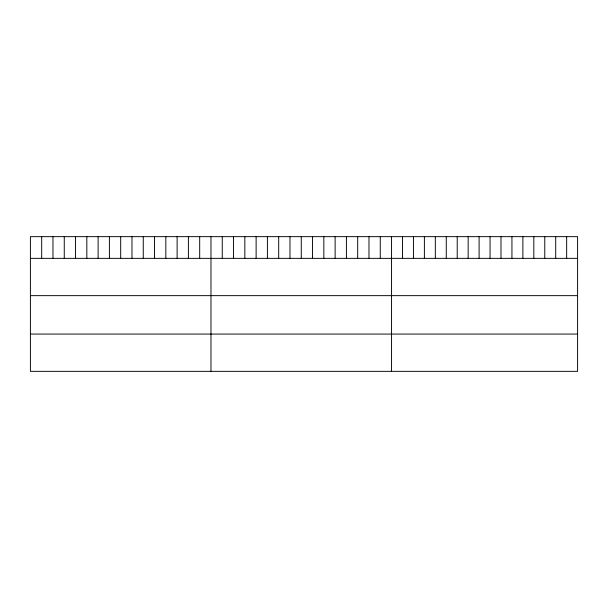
<?xml version="1.0" encoding="UTF-8"?>
<svg xmlns="http://www.w3.org/2000/svg" width="608" height="608" viewBox="0 0 608 608"><rect width="100%" height="100%" fill="white"/><g stroke="black" fill="none" stroke-linecap="round" stroke-linejoin="round"><path stroke-width="0.91" d="M577.6 258.354L577.6 371.351L30.4 371.351L30.4 236.649L577.6 236.649L577.6 258.354L30.4 258.354M30.4 295.648L577.6 295.648M30.4 334.066L577.6 334.066M566.656 236.649L566.656 258.354M555.712 236.649L555.712 258.354M544.768 236.649L544.768 258.354M533.824 236.649L533.824 258.354M522.88 236.649L522.88 258.354M511.936 236.649L511.936 258.354M500.992 236.649L500.992 258.354M490.048 236.649L490.048 258.354M479.104 236.649L479.104 258.354M468.16 236.649L468.16 258.354M457.216 236.649L457.216 258.354M446.272 236.649L446.272 258.354M435.328 236.649L435.328 258.354M424.384 236.649L424.384 258.354M413.44 236.649L413.44 258.354M402.496 236.649L402.496 258.354M391.552 236.649L391.552 371.351M380.266 236.649L380.266 258.354M368.98 236.649L368.98 258.354M357.694 236.649L357.694 258.354M346.408 236.649L346.408 258.354M335.122 236.649L335.122 258.354M323.836 236.649L323.836 258.354M312.55 236.649L312.55 258.354M301.264 236.649L301.264 258.354M289.978 236.649L289.978 258.354M278.692 236.649L278.692 258.354M267.406 236.649L267.406 258.354M256.12 236.649L256.12 258.354M244.834 236.649L244.834 258.354M233.548 236.649L233.548 258.354M222.262 236.649L222.262 258.354M210.976 236.649L210.976 371.351M199.69 236.649L199.69 258.354M188.404 236.649L188.404 258.354M177.118 236.649L177.118 258.354M165.832 236.649L165.832 258.354M154.546 236.649L154.546 258.354M143.26 236.649L143.26 258.354M131.974 236.649L131.974 258.354M120.688 236.649L120.688 258.354M109.402 236.649L109.402 258.354M98.116 236.649L98.116 258.354M86.83 236.649L86.83 258.354M75.544 236.649L75.544 258.354M64.258 236.649L64.258 258.354M52.972 236.649L52.972 258.354M41.686 236.649L41.686 258.354"/></g></svg>
